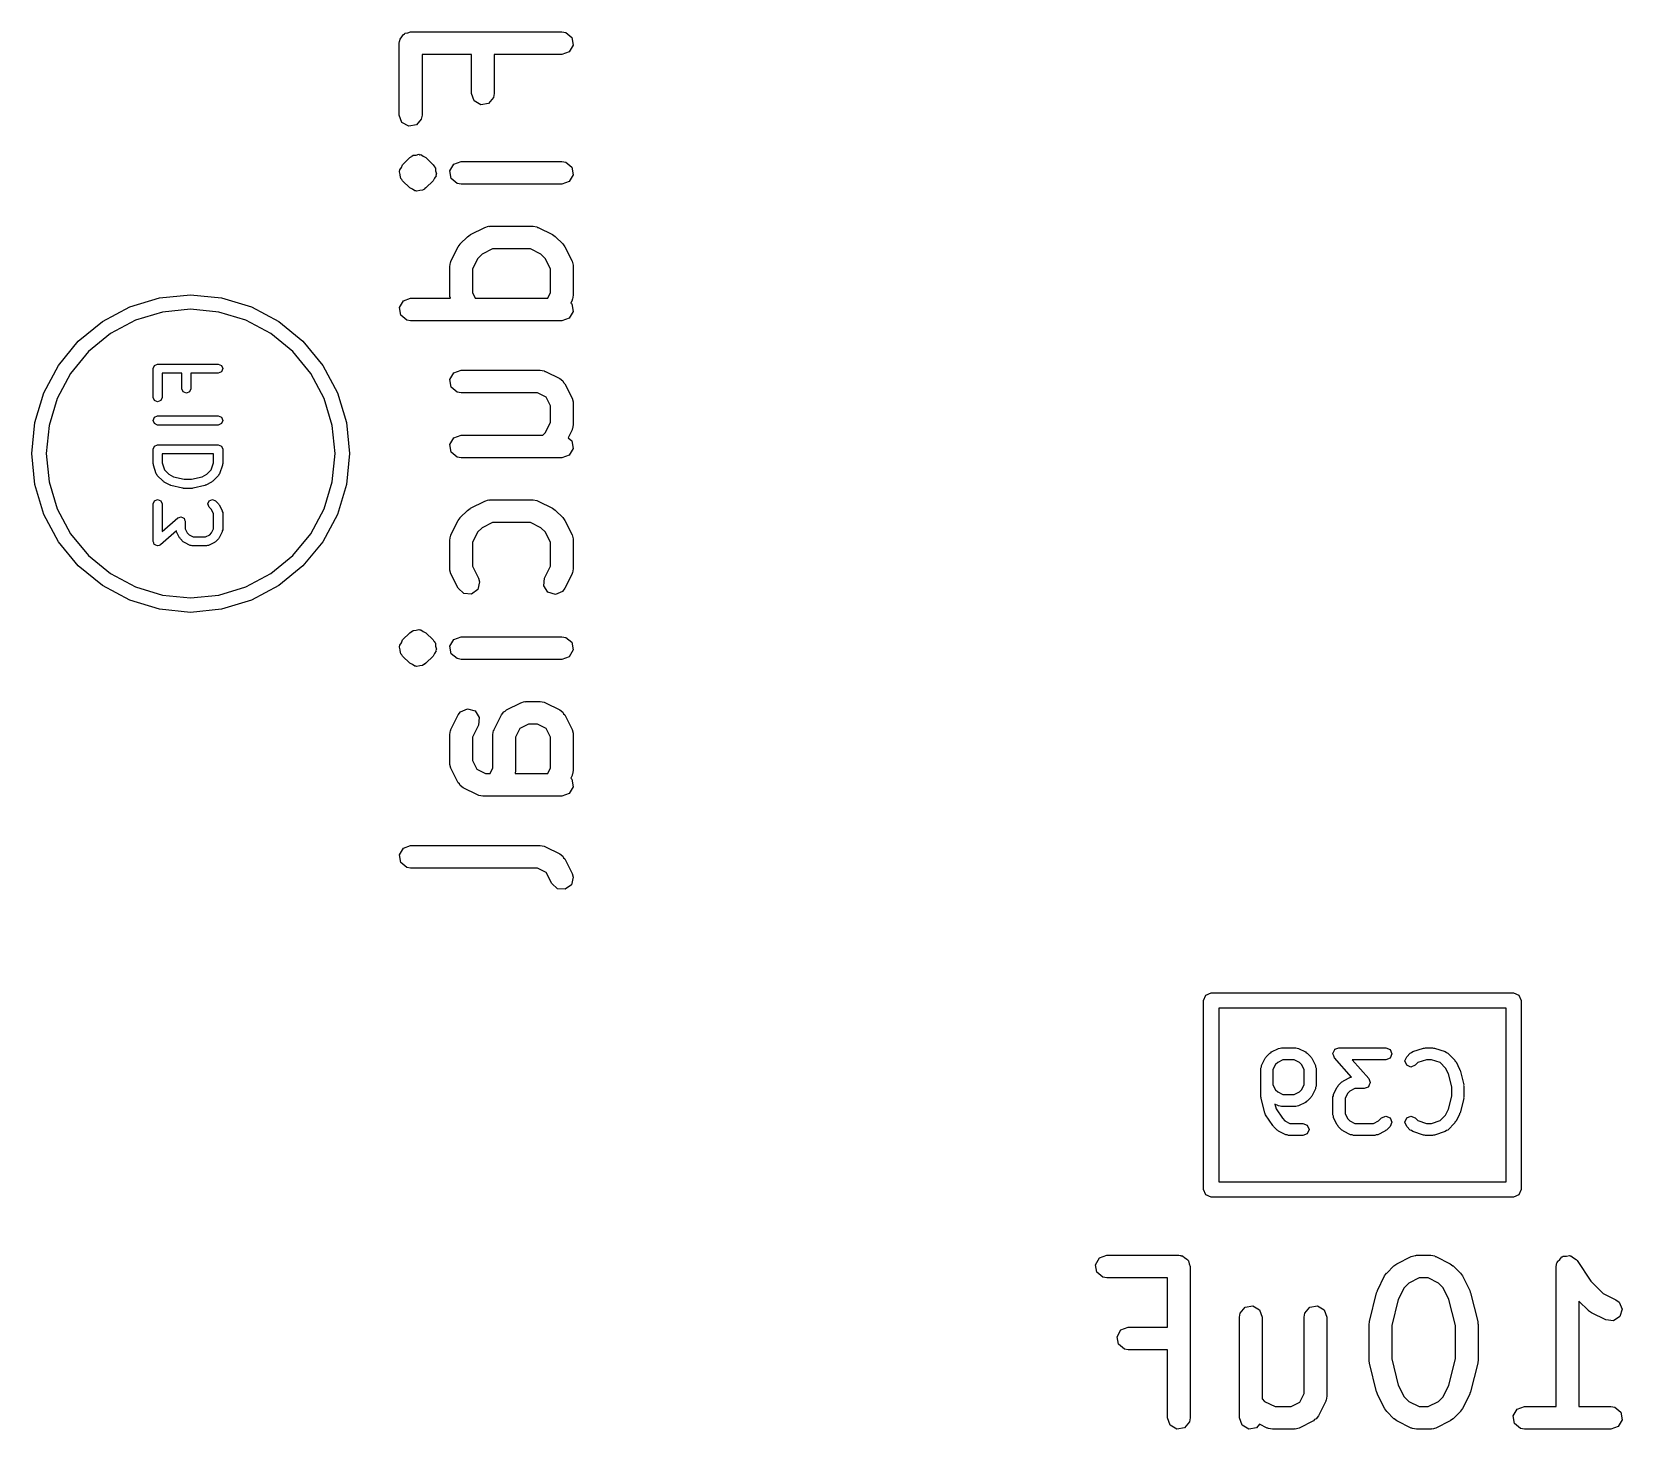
# Model space of a CAD drawing. Extents: x 0.04 to 2.99, y 0.2 to 2.17.
# Drawn here: x 0.6137 to 1.0276, y 1.811 to 2.1748 of the extents above; entities that cross this region are included whole.
import ezdxf

# ---------------------------------------------------------------- set-up
doc = ezdxf.new("R2010")
doc.units = 0
doc.header["$MEASUREMENT"] = 0
doc.layers.add('BLACK', color=7, linetype='CONTINUOUS')

msp = doc.modelspace()

# ---------------------------------------------------------------- linework, layer by layer
at = {"layer": 'BLACK', "linetype": 'CONTINUOUS'}
for p, q in [((0.709502, 2.17287), (0.709995, 2.17346)), ((0.709995, 2.17346), (0.710378, 2.17412)), ((0.710378, 2.17412), (0.710629, 2.17421)), ((0.710629, 2.17421), (0.7108, 2.17442)), ((0.7108, 2.17442), (0.711556, 2.17455)), ((0.711556, 2.17455), (0.712276, 2.17481)), ((0.712276, 2.17481), (0.751646, 2.17481)), ((0.751646, 2.17481), (0.752656, 2.17464)), ((0.752656, 2.17464), (0.754204, 2.17334)), ((0.754204, 2.17334), (0.754554, 2.17135)), ((0.709324, 2.17186), (0.709391, 2.17225)), ((0.709324, 2.15311), (0.709324, 2.17186)), ((0.709368, 2.17237), (0.709434, 2.17249)), ((0.709391, 2.17225), (0.709368, 2.17237)), ((0.709434, 2.17249), (0.709502, 2.17287)), ((0.753544, 2.1696), (0.751646, 2.16891)), ((0.754554, 2.17135), (0.753544, 2.1696)), ((0.728071, 2.16891), (0.715229, 2.16891)), ((0.715229, 2.16891), (0.715229, 2.15311)), ((0.728071, 2.15874), (0.728071, 2.16891)), ((0.751646, 2.16891), (0.733977, 2.16891)), ((0.733977, 2.16891), (0.733977, 2.15874)), ((0.728762, 2.15684), (0.728071, 2.15874)), ((0.730511, 2.15583), (0.728762, 2.15684)), ((0.733799, 2.15773), (0.7325, 2.15618)), ((0.733977, 2.15874), (0.733799, 2.15773)), ((0.710014, 2.15122), (0.709324, 2.15311)), ((0.715229, 2.15311), (0.715051, 2.1521)), ((0.7325, 2.15618), (0.730511, 2.15583)), ((0.711764, 2.15021), (0.710014, 2.15122)), ((0.713753, 2.15056), (0.711764, 2.15021)), ((0.715051, 2.1521), (0.713753, 2.15056)), ((0.710188, 2.1402), (0.712063, 2.14208)), ((0.712063, 2.14208), (0.712382, 2.1423)), ((0.712382, 2.1423), (0.712457, 2.14241)), ((0.712457, 2.14241), (0.712584, 2.14244)), ((0.712584, 2.14244), (0.712903, 2.14267)), ((0.712903, 2.14267), (0.713667, 2.14273)), ((0.713667, 2.14273), (0.714408, 2.14293)), ((0.714408, 2.14293), (0.71465, 2.14282)), ((0.71465, 2.14282), (0.714915, 2.14284)), ((0.714915, 2.14284), (0.715544, 2.1424)), ((0.715544, 2.1424), (0.716239, 2.14208)), ((0.716239, 2.14208), (0.718114, 2.1402)), ((0.722492, 2.13863), (0.723502, 2.14038)), ((0.723502, 2.14038), (0.7254, 2.14107)), ((0.7254, 2.14107), (0.751646, 2.14107)), ((0.751646, 2.14107), (0.752656, 2.14089)), ((0.752656, 2.14089), (0.754204, 2.13959)), ((0.709335, 2.13837), (0.709392, 2.1385)), ((0.709533, 2.13763), (0.709335, 2.13837)), ((0.709368, 2.13863), (0.709436, 2.13875)), ((0.709392, 2.1385), (0.709368, 2.13863)), ((0.709424, 2.13888), (0.709864, 2.13951)), ((0.709436, 2.13875), (0.709424, 2.13888)), ((0.7096, 2.13687), (0.709533, 2.13763)), ((0.709705, 2.13672), (0.7096, 2.13687)), ((0.709719, 2.13664), (0.709705, 2.13672)), ((0.709819, 2.13656), (0.709719, 2.13664)), ((0.709824, 2.13655), (0.709819, 2.13656)), ((0.709858, 2.13642), (0.709824, 2.13655)), ((0.709965, 2.13635), (0.709858, 2.13642)), ((0.709864, 2.13951), (0.710188, 2.1402)), ((0.710188, 2.13603), (0.709965, 2.13635)), ((0.718114, 2.1402), (0.718337, 2.13988)), ((0.718438, 2.13672), (0.718114, 2.13603)), ((0.718337, 2.13988), (0.718445, 2.13981)), ((0.718878, 2.13735), (0.718438, 2.13672)), ((0.718445, 2.13981), (0.718479, 2.13968)), ((0.718479, 2.13968), (0.718483, 2.13968)), ((0.718483, 2.13968), (0.718583, 2.13959)), ((0.718583, 2.13959), (0.718597, 2.13951)), ((0.718597, 2.13951), (0.718702, 2.13936)), ((0.718702, 2.13936), (0.718769, 2.1386)), ((0.718769, 2.1386), (0.718967, 2.13786)), ((0.718934, 2.1376), (0.718866, 2.13749)), ((0.718866, 2.13749), (0.718878, 2.13735)), ((0.718967, 2.13786), (0.71891, 2.13774)), ((0.71891, 2.13774), (0.718934, 2.1376)), ((0.722843, 2.13664), (0.722492, 2.13863)), ((0.72439, 2.13534), (0.722843, 2.13664)), ((0.754554, 2.1376), (0.753544, 2.13585)), ((0.754204, 2.13959), (0.754554, 2.1376)), ((0.712063, 2.13415), (0.710188, 2.13603)), ((0.712758, 2.13383), (0.712063, 2.13415)), ((0.713387, 2.13339), (0.712758, 2.13383)), ((0.713652, 2.13341), (0.713387, 2.13339)), ((0.713894, 2.1333), (0.713652, 2.13341)), ((0.714635, 2.1335), (0.713894, 2.1333)), ((0.715399, 2.13356), (0.714635, 2.1335)), ((0.715718, 2.13379), (0.715399, 2.13356)), ((0.715845, 2.13382), (0.715718, 2.13379)), ((0.71592, 2.13393), (0.715845, 2.13382)), ((0.716239, 2.13415), (0.71592, 2.13393)), ((0.718114, 2.13603), (0.716239, 2.13415)), ((0.7254, 2.13516), (0.72439, 2.13534)), ((0.751646, 2.13516), (0.7254, 2.13516)), ((0.753544, 2.13585), (0.751646, 2.13516)), ((0.727829, 2.12201), (0.731578, 2.12388)), ((0.731578, 2.12388), (0.732561, 2.12418)), ((0.732561, 2.12418), (0.732733, 2.12414)), ((0.732733, 2.12414), (0.732899, 2.1242)), ((0.732899, 2.1242), (0.744147, 2.1242)), ((0.744147, 2.1242), (0.745157, 2.12402)), ((0.745157, 2.12402), (0.745292, 2.1239)), ((0.745292, 2.1239), (0.745468, 2.12388)), ((0.745468, 2.12388), (0.749217, 2.12201)), ((0.725159, 2.11952), (0.725187, 2.11958)), ((0.725187, 2.11958), (0.727061, 2.12146)), ((0.727061, 2.12146), (0.727784, 2.12196)), ((0.727784, 2.12196), (0.727829, 2.12201)), ((0.749217, 2.12201), (0.749926, 2.12148)), ((0.749926, 2.12148), (0.749985, 2.12146)), ((0.749985, 2.12146), (0.75186, 2.11958)), ((0.75186, 2.11958), (0.752366, 2.11886)), ((0.722759, 2.11506), (0.724633, 2.11881)), ((0.724633, 2.11881), (0.725159, 2.11952)), ((0.729701, 2.11574), (0.728352, 2.11305)), ((0.730898, 2.11694), (0.729701, 2.11574)), ((0.733596, 2.11829), (0.730898, 2.11694)), ((0.74345, 2.11829), (0.733596, 2.11829)), ((0.746148, 2.11694), (0.74345, 2.11829)), ((0.747345, 2.11574), (0.746148, 2.11694)), ((0.748694, 2.11305), (0.747345, 2.11574)), ((0.752366, 2.11886), (0.752413, 2.11881)), ((0.752413, 2.11881), (0.754287, 2.11506)), ((0.722447, 2.11374), (0.722625, 2.11475)), ((0.722447, 2.10624), (0.722447, 2.11374)), ((0.722625, 2.11475), (0.722738, 2.11489)), ((0.722738, 2.11489), (0.722759, 2.11506)), ((0.728352, 2.11305), (0.728352, 2.10694)), ((0.748694, 2.10694), (0.748694, 2.11305)), ((0.754287, 2.11506), (0.75458, 2.11408)), ((0.75458, 2.11408), (0.754539, 2.11391)), ((0.754539, 2.11391), (0.754599, 2.11374)), ((0.754599, 2.11374), (0.754599, 2.10624)), ((0.632034, 2.09937), (0.63918, 2.10319)), ((0.63918, 2.10319), (0.646935, 2.10554)), ((0.646935, 2.10554), (0.655, 2.10634)), ((0.655, 2.10634), (0.663065, 2.10554)), ((0.663065, 2.10554), (0.67082, 2.10319)), ((0.67082, 2.10319), (0.677966, 2.09937)), ((0.709368, 2.10301), (0.710378, 2.10476)), ((0.709719, 2.10102), (0.709368, 2.10301)), ((0.710378, 2.10476), (0.712276, 2.10545)), ((0.712276, 2.10545), (0.722603, 2.10545)), ((0.722507, 2.10608), (0.722447, 2.10624)), ((0.722466, 2.10591), (0.722507, 2.10608)), ((0.722603, 2.10545), (0.722466, 2.10591)), ((0.728352, 2.10694), (0.729099, 2.10545)), ((0.729099, 2.10545), (0.747947, 2.10545)), ((0.747947, 2.10545), (0.748694, 2.10694)), ((0.754287, 2.10492), (0.753927, 2.1042)), ((0.753927, 2.1042), (0.754204, 2.10397)), ((0.754204, 2.10397), (0.754554, 2.10198)), ((0.754308, 2.1051), (0.754287, 2.10492)), ((0.754421, 2.10523), (0.754308, 2.1051)), ((0.754599, 2.10624), (0.754421, 2.10523)), ((0.625769, 2.09423), (0.632034, 2.09937)), ((0.640618, 2.09972), (0.63412, 2.09625)), ((0.647668, 2.10186), (0.640618, 2.09972)), ((0.655, 2.10258), (0.647668, 2.10186)), ((0.662332, 2.10186), (0.655, 2.10258)), ((0.669382, 2.09972), (0.662332, 2.10186)), ((0.67588, 2.09625), (0.669382, 2.09972)), ((0.677966, 2.09937), (0.684231, 2.09423)), ((0.711266, 2.09972), (0.709719, 2.10102)), ((0.712276, 2.09954), (0.711266, 2.09972)), ((0.751646, 2.09954), (0.712276, 2.09954)), ((0.753544, 2.10023), (0.751646, 2.09954)), ((0.754554, 2.10198), (0.753544, 2.10023)), ((0.63412, 2.09625), (0.628425, 2.09157)), ((0.681575, 2.09157), (0.67588, 2.09625)), ((0.620628, 2.08797), (0.625769, 2.09423)), ((0.628425, 2.09157), (0.623751, 2.08588)), ((0.686249, 2.08588), (0.681575, 2.09157)), ((0.684231, 2.09423), (0.689372, 2.08797)), ((0.616808, 2.08082), (0.620628, 2.08797)), ((0.645233, 2.08712), (0.645579, 2.08796)), ((0.645233, 2.07962), (0.645233, 2.08712)), ((0.645579, 2.08796), (0.646414, 2.0883)), ((0.646414, 2.0883), (0.662162, 2.0883)), ((0.662162, 2.0883), (0.662998, 2.08796)), ((0.662998, 2.08796), (0.663344, 2.08712)), ((0.663344, 2.08712), (0.662998, 2.08629)), ((0.689372, 2.08797), (0.693192, 2.08082)), ((0.723502, 2.08601), (0.7254, 2.0867)), ((0.7254, 2.0867), (0.746022, 2.0867)), ((0.746022, 2.0867), (0.747032, 2.08652)), ((0.747032, 2.08652), (0.747167, 2.08641)), ((0.747167, 2.08641), (0.747343, 2.08639)), ((0.623751, 2.08588), (0.620278, 2.07938)), ((0.652732, 2.08594), (0.647596, 2.08594)), ((0.647596, 2.08594), (0.647596, 2.07962)), ((0.652732, 2.08187), (0.652732, 2.08594)), ((0.662162, 2.08594), (0.655095, 2.08594)), ((0.655095, 2.08594), (0.655095, 2.08187)), ((0.662998, 2.08629), (0.662162, 2.08594)), ((0.689722, 2.07938), (0.686249, 2.08588)), ((0.722492, 2.08426), (0.723502, 2.08601)), ((0.722843, 2.08227), (0.722492, 2.08426)), ((0.72439, 2.08097), (0.722843, 2.08227)), ((0.747343, 2.08639), (0.751092, 2.08451)), ((0.751092, 2.08451), (0.751916, 2.0839)), ((0.751916, 2.0839), (0.752092, 2.0835)), ((0.752092, 2.0835), (0.752413, 2.08319)), ((0.752413, 2.08319), (0.754287, 2.07944)), ((0.614456, 2.07306), (0.616808, 2.08082)), ((0.620278, 2.07938), (0.61814, 2.07233)), ((0.645579, 2.07879), (0.645233, 2.07962)), ((0.646414, 2.07844), (0.645579, 2.07879)), ((0.64725, 2.07879), (0.646414, 2.07844)), ((0.647596, 2.07962), (0.64725, 2.07879)), ((0.653078, 2.08104), (0.652732, 2.08187)), ((0.653914, 2.08069), (0.653078, 2.08104)), ((0.654749, 2.08104), (0.653914, 2.08069)), ((0.655095, 2.08187), (0.654749, 2.08104)), ((0.69186, 2.07233), (0.689722, 2.07938)), ((0.693192, 2.08082), (0.695544, 2.07306)), ((0.7254, 2.08079), (0.72439, 2.08097)), ((0.745325, 2.08079), (0.7254, 2.08079)), ((0.747571, 2.07967), (0.745325, 2.08079)), ((0.748694, 2.07743), (0.747571, 2.07967)), ((0.754287, 2.07944), (0.75458, 2.07846)), ((0.75458, 2.07846), (0.754539, 2.07829)), ((0.754539, 2.07829), (0.754599, 2.07812)), ((0.645233, 2.07362), (0.645579, 2.07446)), ((0.645579, 2.07446), (0.646414, 2.07481)), ((0.646414, 2.07481), (0.662162, 2.07481)), ((0.662162, 2.07481), (0.662998, 2.07446)), ((0.662998, 2.07446), (0.663344, 2.07362)), ((0.748694, 2.0732), (0.748694, 2.07743)), ((0.754599, 2.07812), (0.754599, 2.0725)), ((0.613661, 2.065), (0.614456, 2.07306)), ((0.61814, 2.07233), (0.617417, 2.065)), ((0.645579, 2.07279), (0.645233, 2.07362)), ((0.646414, 2.07244), (0.645579, 2.07279)), ((0.662162, 2.07244), (0.646414, 2.07244)), ((0.662998, 2.07279), (0.662162, 2.07244)), ((0.663344, 2.07362), (0.662998, 2.07279)), ((0.692583, 2.065), (0.69186, 2.07233)), ((0.695544, 2.07306), (0.696339, 2.065)), ((0.746674, 2.06983), (0.747345, 2.0705)), ((0.747345, 2.0705), (0.748694, 2.0732)), ((0.754287, 2.07118), (0.753267, 2.06914)), ((0.754308, 2.07135), (0.754287, 2.07118)), ((0.754421, 2.07149), (0.754308, 2.07135)), ((0.754599, 2.0725), (0.754421, 2.07149)), ((0.645233, 2.06612), (0.645579, 2.06696)), ((0.645233, 2.06238), (0.645233, 2.06612)), ((0.645579, 2.06696), (0.646414, 2.06731)), ((0.646414, 2.06731), (0.662162, 2.06731)), ((0.662162, 2.06731), (0.662998, 2.06696)), ((0.662998, 2.06696), (0.663344, 2.06612)), ((0.663344, 2.06612), (0.663344, 2.06238)), ((0.722492, 2.06739), (0.723502, 2.06914)), ((0.722843, 2.0654), (0.722492, 2.06739)), ((0.723502, 2.06914), (0.7254, 2.06983)), ((0.7254, 2.06983), (0.746674, 2.06983)), ((0.753267, 2.06914), (0.754204, 2.06835)), ((0.754554, 2.06636), (0.753544, 2.06461)), ((0.754204, 2.06835), (0.754554, 2.06636)), ((0.614456, 2.05694), (0.613661, 2.065)), ((0.617417, 2.065), (0.61814, 2.05767)), ((0.645308, 2.0622), (0.645233, 2.06238)), ((0.645294, 2.062), (0.645308, 2.0622)), ((0.646044, 2.05975), (0.645294, 2.062)), ((0.660981, 2.06494), (0.647596, 2.06494)), ((0.647596, 2.06494), (0.647596, 2.06257)), ((0.647596, 2.06257), (0.648197, 2.06076)), ((0.66038, 2.06076), (0.660981, 2.06257)), ((0.660981, 2.06257), (0.660981, 2.06494)), ((0.663283, 2.062), (0.662533, 2.05975)), ((0.663344, 2.06238), (0.663269, 2.0622)), ((0.663269, 2.0622), (0.663283, 2.062)), ((0.69186, 2.05767), (0.692583, 2.065)), ((0.696339, 2.065), (0.695544, 2.05694)), ((0.72439, 2.0641), (0.722843, 2.0654)), ((0.7254, 2.06392), (0.72439, 2.0641)), ((0.751646, 2.06392), (0.7254, 2.06392)), ((0.753544, 2.06461), (0.751646, 2.06392)), ((0.61814, 2.05767), (0.620278, 2.05062)), ((0.646224, 2.05954), (0.646044, 2.05975)), ((0.646329, 2.05929), (0.646224, 2.05954)), ((0.647829, 2.05779), (0.646329, 2.05929)), ((0.648009, 2.05772), (0.647829, 2.05779)), ((0.648136, 2.05757), (0.648009, 2.05772)), ((0.649636, 2.05682), (0.648136, 2.05757)), ((0.648197, 2.06076), (0.649364, 2.0596)), ((0.649364, 2.0596), (0.650576, 2.05899)), ((0.650576, 2.05899), (0.653309, 2.05831)), ((0.653309, 2.05831), (0.655268, 2.05831)), ((0.655268, 2.05831), (0.658001, 2.05899)), ((0.658001, 2.05899), (0.659213, 2.0596)), ((0.660441, 2.05757), (0.658941, 2.05682)), ((0.659213, 2.0596), (0.66038, 2.06076)), ((0.660568, 2.05772), (0.660441, 2.05757)), ((0.660748, 2.05779), (0.660568, 2.05772)), ((0.662248, 2.05929), (0.660748, 2.05779)), ((0.662353, 2.05954), (0.662248, 2.05929)), ((0.662533, 2.05975), (0.662353, 2.05954)), ((0.689722, 2.05062), (0.69186, 2.05767)), ((0.616808, 2.04918), (0.614456, 2.05694)), ((0.64977, 2.05681), (0.649636, 2.05682)), ((0.649878, 2.05673), (0.64977, 2.05681)), ((0.652877, 2.05598), (0.649878, 2.05673)), ((0.653025, 2.056), (0.652877, 2.05598)), ((0.653164, 2.05594), (0.653025, 2.056)), ((0.655413, 2.05594), (0.653164, 2.05594)), ((0.655552, 2.056), (0.655413, 2.05594)), ((0.6557, 2.05598), (0.655552, 2.056)), ((0.658699, 2.05673), (0.6557, 2.05598)), ((0.658807, 2.05681), (0.658699, 2.05673)), ((0.658941, 2.05682), (0.658807, 2.05681)), ((0.695544, 2.05694), (0.693192, 2.04918)), ((0.620628, 2.04203), (0.616808, 2.04918)), ((0.620278, 2.05062), (0.623751, 2.04412)), ((0.645233, 2.05188), (0.645579, 2.05271)), ((0.645233, 2.04213), (0.645233, 2.05188)), ((0.645579, 2.05271), (0.646414, 2.05306)), ((0.646414, 2.05306), (0.64725, 2.05271)), ((0.64725, 2.05271), (0.647596, 2.05188)), ((0.647596, 2.05188), (0.647596, 2.04473)), ((0.659482, 2.05188), (0.659828, 2.05271)), ((0.659828, 2.05104), (0.659482, 2.05188)), ((0.659828, 2.05271), (0.660663, 2.05306)), ((0.660442, 2.05043), (0.659828, 2.05104)), ((0.660981, 2.04935), (0.660442, 2.05043)), ((0.660663, 2.05306), (0.661498, 2.05271)), ((0.660981, 2.04541), (0.660981, 2.04935)), ((0.661498, 2.05271), (0.662248, 2.05196)), ((0.662248, 2.05196), (0.662322, 2.05178)), ((0.662322, 2.05178), (0.662469, 2.05165)), ((0.662469, 2.05165), (0.663219, 2.05016)), ((0.663219, 2.05016), (0.663238, 2.04988)), ((0.663238, 2.04988), (0.663344, 2.04963)), ((0.663344, 2.04963), (0.663344, 2.04513)), ((0.686249, 2.04412), (0.689722, 2.05062)), ((0.693192, 2.04918), (0.689372, 2.04203)), ((0.725187, 2.04834), (0.727061, 2.05022)), ((0.727061, 2.05022), (0.727784, 2.05072)), ((0.727784, 2.05072), (0.727829, 2.05077)), ((0.727829, 2.05077), (0.731578, 2.05264)), ((0.731578, 2.05264), (0.732561, 2.05294)), ((0.732561, 2.05294), (0.732733, 2.05289)), ((0.732733, 2.05289), (0.732899, 2.05295)), ((0.732899, 2.05295), (0.744147, 2.05295)), ((0.744147, 2.05295), (0.745157, 2.05278)), ((0.745157, 2.05278), (0.745292, 2.05266)), ((0.745292, 2.05266), (0.745468, 2.05264)), ((0.745468, 2.05264), (0.749217, 2.05077)), ((0.749217, 2.05077), (0.749926, 2.05024)), ((0.749926, 2.05024), (0.749985, 2.05022)), ((0.749985, 2.05022), (0.75186, 2.04834)), ((0.647596, 2.04473), (0.651636, 2.04827)), ((0.651636, 2.04827), (0.652029, 2.0484)), ((0.652029, 2.0484), (0.652414, 2.04856)), ((0.652414, 2.04856), (0.652453, 2.04854)), ((0.652453, 2.04854), (0.652492, 2.04856)), ((0.652492, 2.04856), (0.652865, 2.04837)), ((0.652865, 2.04837), (0.653249, 2.04821)), ((0.653249, 2.04821), (0.653265, 2.04817)), ((0.653265, 2.04817), (0.653303, 2.04815)), ((0.653303, 2.04815), (0.653436, 2.04776)), ((0.653436, 2.04776), (0.653595, 2.04738)), ((0.653595, 2.04738), (0.653595, 2.04541)), ((0.653595, 2.04541), (0.654134, 2.04433)), ((0.660442, 2.04433), (0.660981, 2.04541)), ((0.663344, 2.04513), (0.663238, 2.04487)), ((0.722759, 2.04382), (0.724633, 2.04757)), ((0.724633, 2.04757), (0.725159, 2.04828)), ((0.725159, 2.04828), (0.725187, 2.04834)), ((0.730898, 2.0457), (0.729701, 2.0445)), ((0.733596, 2.04705), (0.730898, 2.0457)), ((0.74345, 2.04705), (0.733596, 2.04705)), ((0.746148, 2.0457), (0.74345, 2.04705)), ((0.747345, 2.0445), (0.746148, 2.0457)), ((0.75186, 2.04834), (0.752366, 2.04762)), ((0.752366, 2.04762), (0.752413, 2.04757)), ((0.752413, 2.04757), (0.754287, 2.04382)), ((0.625769, 2.03577), (0.620628, 2.04203)), ((0.623751, 2.04412), (0.628425, 2.03843)), ((0.645392, 2.04174), (0.645233, 2.04213)), ((0.645526, 2.04135), (0.645392, 2.04174)), ((0.645563, 2.04133), (0.645526, 2.04135)), ((0.645579, 2.04129), (0.645563, 2.04133)), ((0.645963, 2.04113), (0.645579, 2.04129)), ((0.646336, 2.04095), (0.645963, 2.04113)), ((0.646376, 2.04096), (0.646336, 2.04095)), ((0.646414, 2.04095), (0.646376, 2.04096)), ((0.646799, 2.04111), (0.646414, 2.04095)), ((0.647192, 2.04124), (0.646799, 2.04111)), ((0.651338, 2.04487), (0.647192, 2.04124)), ((0.651357, 2.0446), (0.651338, 2.04487)), ((0.652107, 2.0431), (0.651357, 2.0446)), ((0.652254, 2.04297), (0.652107, 2.0431)), ((0.652328, 2.04279), (0.652254, 2.04297)), ((0.653078, 2.04204), (0.652328, 2.04279)), ((0.653258, 2.04197), (0.653078, 2.04204)), ((0.653385, 2.04182), (0.653258, 2.04197)), ((0.654885, 2.04107), (0.653385, 2.04182)), ((0.654134, 2.04433), (0.654613, 2.04385)), ((0.654613, 2.04385), (0.655692, 2.04331)), ((0.655159, 2.04105), (0.654885, 2.04107)), ((0.655413, 2.04095), (0.655159, 2.04105)), ((0.659163, 2.04095), (0.655413, 2.04095)), ((0.655692, 2.04331), (0.658884, 2.04331)), ((0.658884, 2.04331), (0.659963, 2.04385)), ((0.659417, 2.04105), (0.659163, 2.04095)), ((0.659691, 2.04107), (0.659417, 2.04105)), ((0.661191, 2.04182), (0.659691, 2.04107)), ((0.659963, 2.04385), (0.660442, 2.04433)), ((0.661318, 2.04197), (0.661191, 2.04182)), ((0.661498, 2.04204), (0.661318, 2.04197)), ((0.662248, 2.04279), (0.661498, 2.04204)), ((0.662322, 2.04297), (0.662248, 2.04279)), ((0.662469, 2.0431), (0.662322, 2.04297)), ((0.663219, 2.0446), (0.662469, 2.0431)), ((0.663238, 2.04487), (0.663219, 2.0446)), ((0.681575, 2.03843), (0.686249, 2.04412)), ((0.689372, 2.04203), (0.684231, 2.03577)), ((0.722447, 2.0425), (0.722625, 2.04351)), ((0.722447, 2.035), (0.722447, 2.0425)), ((0.722625, 2.04351), (0.722738, 2.04365)), ((0.722738, 2.04365), (0.722759, 2.04382)), ((0.729701, 2.0445), (0.728352, 2.04181)), ((0.728352, 2.04181), (0.728352, 2.0357)), ((0.748694, 2.04181), (0.747345, 2.0445)), ((0.748694, 2.0357), (0.748694, 2.04181)), ((0.754287, 2.04382), (0.75458, 2.04284)), ((0.75458, 2.04284), (0.754539, 2.04267)), ((0.754539, 2.04267), (0.754599, 2.0425)), ((0.754599, 2.0425), (0.754599, 2.035)), ((0.628425, 2.03843), (0.63412, 2.03375)), ((0.67588, 2.03375), (0.681575, 2.03843)), ((0.632034, 2.03063), (0.625769, 2.03577)), ((0.63412, 2.03375), (0.640618, 2.03028)), ((0.669382, 2.03028), (0.67588, 2.03375)), ((0.684231, 2.03577), (0.677966, 2.03063)), ((0.722507, 2.03484), (0.722447, 2.035)), ((0.722466, 2.03467), (0.722507, 2.03484)), ((0.722759, 2.03368), (0.722466, 2.03467)), ((0.724633, 2.02993), (0.722759, 2.03368)), ((0.728352, 2.0357), (0.729915, 2.03257)), ((0.747131, 2.03257), (0.748694, 2.0357)), ((0.754287, 2.03368), (0.752413, 2.02993)), ((0.754308, 2.03386), (0.754287, 2.03368)), ((0.754421, 2.03399), (0.754308, 2.03386)), ((0.754599, 2.035), (0.754421, 2.03399)), ((0.63918, 2.02681), (0.632034, 2.03063)), ((0.640618, 2.03028), (0.647668, 2.02814)), ((0.662332, 2.02814), (0.669382, 2.03028)), ((0.677966, 2.03063), (0.67082, 2.02681)), ((0.7261, 2.02855), (0.724633, 2.02993)), ((0.728116, 2.02842), (0.7261, 2.02855)), ((0.729739, 2.02963), (0.728116, 2.02842)), ((0.730208, 2.03159), (0.729739, 2.02963)), ((0.729915, 2.03257), (0.730208, 2.03159)), ((0.7469, 2.03057), (0.747131, 2.03257)), ((0.748013, 2.02888), (0.7469, 2.03057)), ((0.749949, 2.02831), (0.748013, 2.02888)), ((0.751802, 2.02911), (0.749949, 2.02831)), ((0.752413, 2.02993), (0.751802, 2.02911)), ((0.646935, 2.02446), (0.63918, 2.02681)), ((0.655, 2.02366), (0.646935, 2.02446)), ((0.647668, 2.02814), (0.655, 2.02742)), ((0.655, 2.02742), (0.662332, 2.02814)), ((0.663065, 2.02446), (0.655, 2.02366)), ((0.67082, 2.02681), (0.663065, 2.02446)), ((0.709864, 2.01577), (0.710188, 2.01647)), ((0.710188, 2.01647), (0.712063, 2.01834)), ((0.712063, 2.01834), (0.712382, 2.01857)), ((0.712382, 2.01857), (0.712457, 2.01867)), ((0.712457, 2.01867), (0.712584, 2.01871)), ((0.712584, 2.01871), (0.712903, 2.01893)), ((0.712903, 2.01893), (0.713667, 2.019)), ((0.713667, 2.019), (0.714408, 2.0192)), ((0.714408, 2.0192), (0.71465, 2.01909)), ((0.71465, 2.01909), (0.714915, 2.01911)), ((0.714915, 2.01911), (0.715544, 2.01867)), ((0.715544, 2.01867), (0.716239, 2.01834)), ((0.716239, 2.01834), (0.718114, 2.01647)), ((0.718114, 2.01647), (0.718337, 2.01615)), ((0.718337, 2.01615), (0.718445, 2.01607)), ((0.718445, 2.01607), (0.718479, 2.01595)), ((0.722492, 2.01489), (0.723502, 2.01664)), ((0.723502, 2.01664), (0.7254, 2.01733)), ((0.7254, 2.01733), (0.751646, 2.01733)), ((0.751646, 2.01733), (0.752656, 2.01716)), ((0.752656, 2.01716), (0.754204, 2.01586)), ((0.709335, 2.01464), (0.709392, 2.01476)), ((0.709533, 2.0139), (0.709335, 2.01464)), ((0.709368, 2.01489), (0.709436, 2.01501)), ((0.709392, 2.01476), (0.709368, 2.01489)), ((0.709424, 2.01515), (0.709864, 2.01577)), ((0.709436, 2.01501), (0.709424, 2.01515)), ((0.7096, 2.01313), (0.709533, 2.0139)), ((0.709705, 2.01298), (0.7096, 2.01313)), ((0.709719, 2.0129), (0.709705, 2.01298)), ((0.709819, 2.01282), (0.709719, 2.0129)), ((0.709824, 2.01281), (0.709819, 2.01282)), ((0.709858, 2.01269), (0.709824, 2.01281)), ((0.709965, 2.01261), (0.709858, 2.01269)), ((0.710188, 2.01229), (0.709965, 2.01261)), ((0.712063, 2.01042), (0.710188, 2.01229)), ((0.718114, 2.01229), (0.716239, 2.01042)), ((0.718438, 2.01299), (0.718114, 2.01229)), ((0.718878, 2.01362), (0.718438, 2.01299)), ((0.718479, 2.01595), (0.718483, 2.01594)), ((0.718483, 2.01594), (0.718583, 2.01586)), ((0.718583, 2.01586), (0.718597, 2.01578)), ((0.718597, 2.01578), (0.718702, 2.01563)), ((0.718702, 2.01563), (0.718769, 2.01486)), ((0.718769, 2.01486), (0.718967, 2.01412)), ((0.718934, 2.01387), (0.718866, 2.01375)), ((0.718866, 2.01375), (0.718878, 2.01362)), ((0.718967, 2.01412), (0.71891, 2.014)), ((0.71891, 2.014), (0.718934, 2.01387)), ((0.722843, 2.0129), (0.722492, 2.01489)), ((0.72439, 2.01161), (0.722843, 2.0129)), ((0.753544, 2.01212), (0.751646, 2.01143)), ((0.754554, 2.01387), (0.753544, 2.01212)), ((0.754204, 2.01586), (0.754554, 2.01387)), ((0.712758, 2.01009), (0.712063, 2.01042)), ((0.713387, 2.00965), (0.712758, 2.01009)), ((0.713652, 2.00968), (0.713387, 2.00965)), ((0.713894, 2.00957), (0.713652, 2.00968)), ((0.714635, 2.00976), (0.713894, 2.00957)), ((0.715399, 2.00983), (0.714635, 2.00976)), ((0.715718, 2.01005), (0.715399, 2.00983)), ((0.715845, 2.01009), (0.715718, 2.01005)), ((0.71592, 2.0102), (0.715845, 2.01009)), ((0.716239, 2.01042), (0.71592, 2.0102)), ((0.7254, 2.01143), (0.72439, 2.01161)), ((0.751646, 2.01143), (0.7254, 2.01143)), ((0.737203, 1.99827), (0.740952, 2.00015)), ((0.740952, 2.00015), (0.741935, 2.00044)), ((0.741935, 2.00044), (0.742107, 2.0004)), ((0.742107, 2.0004), (0.742273, 2.00046)), ((0.742273, 2.00046), (0.746022, 2.00046)), ((0.746022, 2.00046), (0.747032, 2.00028)), ((0.747032, 2.00028), (0.747167, 2.00017)), ((0.747167, 2.00017), (0.747343, 2.00015)), ((0.747343, 2.00015), (0.751092, 1.99827)), ((0.722759, 1.9932), (0.724633, 1.99695)), ((0.724633, 1.99695), (0.725244, 1.99778)), ((0.725244, 1.99778), (0.727098, 1.99858)), ((0.727098, 1.99858), (0.729034, 1.99801)), ((0.729034, 1.99801), (0.730146, 1.99632)), ((0.730146, 1.99632), (0.729915, 1.99431)), ((0.734007, 1.9932), (0.735882, 1.99695)), ((0.735882, 1.99695), (0.736493, 1.99778)), ((0.736493, 1.99778), (0.736899, 1.99795)), ((0.736899, 1.99795), (0.737203, 1.99827)), ((0.751092, 1.99827), (0.751916, 1.99766)), ((0.751916, 1.99766), (0.752092, 1.99726)), ((0.752092, 1.99726), (0.752413, 1.99695)), ((0.752413, 1.99695), (0.754287, 1.9932)), ((0.722447, 1.99188), (0.722625, 1.99289)), ((0.722447, 1.98439), (0.722447, 1.99188)), ((0.722625, 1.99289), (0.722738, 1.99303)), ((0.722738, 1.99303), (0.722759, 1.9932)), ((0.729915, 1.99431), (0.728352, 1.99119)), ((0.733696, 1.99188), (0.733874, 1.99289)), ((0.733696, 1.98321), (0.733696, 1.99188)), ((0.733874, 1.99289), (0.733987, 1.99303)), ((0.733987, 1.99303), (0.734007, 1.9932)), ((0.740724, 1.99343), (0.739601, 1.99119)), ((0.74297, 1.99456), (0.740724, 1.99343)), ((0.745325, 1.99456), (0.74297, 1.99456)), ((0.747571, 1.99343), (0.745325, 1.99456)), ((0.748694, 1.99119), (0.747571, 1.99343)), ((0.754287, 1.9932), (0.75458, 1.99222)), ((0.75458, 1.99222), (0.754539, 1.99205)), ((0.754539, 1.99205), (0.754599, 1.99188)), ((0.754599, 1.99188), (0.754599, 1.98251)), ((0.728352, 1.99119), (0.728352, 1.98508)), ((0.739601, 1.99119), (0.739601, 1.98251)), ((0.748694, 1.98321), (0.748694, 1.99119)), ((0.722507, 1.98422), (0.722447, 1.98439)), ((0.722466, 1.98405), (0.722507, 1.98422)), ((0.722759, 1.98306), (0.722466, 1.98405)), ((0.724633, 1.97932), (0.722759, 1.98306)), ((0.728352, 1.98508), (0.729475, 1.98284)), ((0.732949, 1.98171), (0.733696, 1.98321)), ((0.747947, 1.98171), (0.748694, 1.98321)), ((0.724954, 1.97901), (0.724633, 1.97932)), ((0.72513, 1.97861), (0.724954, 1.97901)), ((0.729475, 1.98284), (0.731721, 1.98171)), ((0.731721, 1.98171), (0.732949, 1.98171)), ((0.739601, 1.98251), (0.739461, 1.98171)), ((0.739461, 1.98171), (0.747947, 1.98171)), ((0.754287, 1.98119), (0.753927, 1.98047)), ((0.753927, 1.98047), (0.754204, 1.98024)), ((0.754204, 1.98024), (0.754554, 1.97825)), ((0.754308, 1.98137), (0.754287, 1.98119)), ((0.754421, 1.9815), (0.754308, 1.98137)), ((0.754599, 1.98251), (0.754421, 1.9815)), ((0.725954, 1.97799), (0.72513, 1.97861)), ((0.729703, 1.97612), (0.725954, 1.97799)), ((0.729879, 1.9761), (0.729703, 1.97612)), ((0.730014, 1.97599), (0.729879, 1.9761)), ((0.731024, 1.97581), (0.730014, 1.97599)), ((0.751646, 1.97581), (0.731024, 1.97581)), ((0.753544, 1.9765), (0.751646, 1.97581)), ((0.754554, 1.97825), (0.753544, 1.9765)), ((0.709368, 1.96053), (0.710378, 1.96228)), ((0.710378, 1.96228), (0.712276, 1.96297)), ((0.712276, 1.96297), (0.746022, 1.96297)), ((0.746022, 1.96297), (0.747032, 1.96279)), ((0.747032, 1.96279), (0.747167, 1.96267)), ((0.747167, 1.96267), (0.747343, 1.96265)), ((0.747343, 1.96265), (0.751092, 1.96078)), ((0.709719, 1.95854), (0.709368, 1.96053)), ((0.711266, 1.95724), (0.709719, 1.95854)), ((0.751092, 1.96078), (0.751916, 1.96017)), ((0.751916, 1.96017), (0.752092, 1.95976)), ((0.752092, 1.95976), (0.752413, 1.95946)), ((0.752413, 1.95946), (0.754287, 1.95571)), ((0.712276, 1.95706), (0.711266, 1.95724)), ((0.745325, 1.95706), (0.712276, 1.95706)), ((0.747571, 1.95594), (0.745325, 1.95706)), ((0.749005, 1.95307), (0.747571, 1.95594)), ((0.75458, 1.95473), (0.754111, 1.95276)), ((0.754287, 1.95571), (0.75458, 1.95473)), ((0.750472, 1.95168), (0.749005, 1.95307)), ((0.752488, 1.95156), (0.750472, 1.95168)), ((0.754111, 1.95276), (0.752488, 1.95156)), ((0.918661, 1.92261), (0.919238, 1.924)), ((0.918661, 1.87339), (0.918661, 1.92261)), ((0.919238, 1.924), (0.92063, 1.92457)), ((0.92063, 1.92457), (0.99937, 1.92457)), ((0.99937, 1.92457), (1.00076, 1.924)), ((1.00076, 1.924), (1.00134, 1.92261)), ((1.00134, 1.92261), (1.00134, 1.87339)), ((0.922598, 1.92064), (0.922598, 1.87536)), ((0.997402, 1.92064), (0.922598, 1.92064)), ((0.997402, 1.87536), (0.997402, 1.92064)), ((0.934983, 1.90798), (0.935921, 1.90892)), ((0.935921, 1.90892), (0.93616, 1.90902)), ((0.93616, 1.90902), (0.93633, 1.90921)), ((0.93633, 1.90921), (0.938205, 1.91015)), ((0.938205, 1.91015), (0.93857, 1.91018)), ((0.93857, 1.91018), (0.938909, 1.91032)), ((0.938909, 1.91032), (0.942658, 1.91032)), ((0.942658, 1.91032), (0.942997, 1.91018)), ((0.942997, 1.91018), (0.943363, 1.91015)), ((0.943363, 1.91015), (0.945237, 1.90921)), ((0.945237, 1.90921), (0.945407, 1.90902)), ((0.945407, 1.90902), (0.945647, 1.90892)), ((0.945647, 1.90892), (0.946584, 1.90798)), ((0.952332, 1.90874), (0.952354, 1.90879)), ((0.952544, 1.90823), (0.952332, 1.90874)), ((0.952336, 1.90885), (0.952581, 1.90934)), ((0.952354, 1.90879), (0.952336, 1.90885)), ((0.952581, 1.90934), (0.952793, 1.90986)), ((0.952793, 1.90986), (0.952845, 1.90988)), ((0.952845, 1.90988), (0.95287, 1.90993)), ((0.95287, 1.90993), (0.953395, 1.9101)), ((0.953395, 1.9101), (0.953907, 1.91032)), ((0.953907, 1.91032), (0.966093, 1.91032)), ((0.966093, 1.91032), (0.967206, 1.90986)), ((0.967206, 1.90986), (0.967668, 1.90874)), ((0.967668, 1.90874), (0.967206, 1.90763)), ((0.971541, 1.90798), (0.972478, 1.90892)), ((0.972478, 1.90892), (0.972817, 1.90906)), ((0.972817, 1.90906), (0.973094, 1.9093)), ((0.973094, 1.9093), (0.975906, 1.91024)), ((0.975906, 1.91024), (0.976165, 1.91022)), ((0.976165, 1.91022), (0.976404, 1.91032)), ((0.976404, 1.91032), (0.978279, 1.91032)), ((0.978279, 1.91032), (0.978518, 1.91022)), ((0.978518, 1.91022), (0.978777, 1.91024)), ((0.978777, 1.91024), (0.981589, 1.9093)), ((0.981589, 1.9093), (0.981866, 1.90906)), ((0.981866, 1.90906), (0.982205, 1.90892)), ((0.982205, 1.90892), (0.984079, 1.90704)), ((0.933585, 1.90499), (0.933725, 1.90533)), ((0.933585, 1.89749), (0.933585, 1.90499)), ((0.933725, 1.90533), (0.933751, 1.9057)), ((0.933751, 1.9057), (0.934688, 1.90757)), ((0.934688, 1.90757), (0.934884, 1.90774)), ((0.934884, 1.90774), (0.934983, 1.90798)), ((0.937391, 1.90593), (0.936734, 1.90462)), ((0.936734, 1.90462), (0.936734, 1.90068)), ((0.937967, 1.90651), (0.937391, 1.90593)), ((0.939281, 1.90717), (0.937967, 1.90651)), ((0.942287, 1.90717), (0.939281, 1.90717)), ((0.9436, 1.90651), (0.942287, 1.90717)), ((0.944176, 1.90593), (0.9436, 1.90651)), ((0.944833, 1.90462), (0.944176, 1.90593)), ((0.944833, 1.90068), (0.944833, 1.90462)), ((0.946584, 1.90798), (0.946683, 1.90774)), ((0.946683, 1.90774), (0.946879, 1.90757)), ((0.946879, 1.90757), (0.947816, 1.9057)), ((0.947816, 1.9057), (0.947842, 1.90533)), ((0.947842, 1.90533), (0.947983, 1.90499)), ((0.947983, 1.90499), (0.947983, 1.90031)), ((0.952722, 1.90771), (0.952544, 1.90823)), ((0.957132, 1.90266), (0.952722, 1.90771)), ((0.966093, 1.90717), (0.957377, 1.90717)), ((0.957377, 1.90717), (0.961654, 1.90228)), ((0.967206, 1.90763), (0.966093, 1.90717)), ((0.97108, 1.90687), (0.971541, 1.90798)), ((0.971541, 1.90575), (0.97108, 1.90687)), ((0.972655, 1.90529), (0.971541, 1.90575)), ((0.973768, 1.90575), (0.972655, 1.90529)), ((0.974443, 1.90643), (0.973768, 1.90575)), ((0.97666, 1.90717), (0.974443, 1.90643)), ((0.978023, 1.90717), (0.97666, 1.90717)), ((0.98024, 1.90643), (0.978023, 1.90717)), ((0.981672, 1.905), (0.98024, 1.90643)), ((0.982417, 1.90351), (0.981672, 1.905)), ((0.984079, 1.90704), (0.984179, 1.9068)), ((0.984179, 1.9068), (0.984374, 1.90663)), ((0.984374, 1.90663), (0.985312, 1.90476)), ((0.985312, 1.90476), (0.985324, 1.90458)), ((0.985324, 1.90458), (0.985431, 1.90444)), ((0.985431, 1.90444), (0.986368, 1.90069)), ((0.936734, 1.90068), (0.937391, 1.89936)), ((0.944176, 1.89936), (0.944833, 1.90068)), ((0.947983, 1.90031), (0.947842, 1.89997)), ((0.953436, 1.90007), (0.953632, 1.90024)), ((0.953632, 1.90024), (0.953731, 1.90048)), ((0.953731, 1.90048), (0.954668, 1.90142)), ((0.954668, 1.90142), (0.954908, 1.90152)), ((0.954908, 1.90152), (0.955077, 1.90171)), ((0.955077, 1.90171), (0.956952, 1.90265)), ((0.956952, 1.90265), (0.957132, 1.90266)), ((0.961582, 1.90013), (0.96153, 1.90011)), ((0.961794, 1.90064), (0.961582, 1.90013)), ((0.961654, 1.90228), (0.961831, 1.90176)), ((0.96204, 1.90114), (0.961794, 1.90064)), ((0.961831, 1.90176), (0.962043, 1.90124)), ((0.962043, 1.90124), (0.962022, 1.90119)), ((0.962022, 1.90119), (0.96204, 1.90114)), ((0.983266, 1.90011), (0.982417, 1.90351)), ((0.986368, 1.90069), (0.986339, 1.90049)), ((0.986339, 1.90049), (0.986415, 1.90031)), ((0.986415, 1.90031), (0.986415, 1.89749)), ((0.933661, 1.89731), (0.933585, 1.89749)), ((0.933632, 1.89711), (0.933661, 1.89731)), ((0.934569, 1.89336), (0.933632, 1.89711)), ((0.937391, 1.89936), (0.937967, 1.89879)), ((0.937967, 1.89879), (0.939281, 1.89813)), ((0.939281, 1.89813), (0.942287, 1.89813)), ((0.942287, 1.89813), (0.9436, 1.89879)), ((0.945237, 1.89609), (0.943363, 1.89515)), ((0.9436, 1.89879), (0.944176, 1.89936)), ((0.945407, 1.89628), (0.945237, 1.89609)), ((0.945647, 1.89638), (0.945407, 1.89628)), ((0.946584, 1.89732), (0.945647, 1.89638)), ((0.946683, 1.89756), (0.946584, 1.89732)), ((0.946879, 1.89773), (0.946683, 1.89756)), ((0.947816, 1.8996), (0.946879, 1.89773)), ((0.947842, 1.89997), (0.947816, 1.8996)), ((0.952332, 1.89749), (0.952472, 1.89783)), ((0.952332, 1.89281), (0.952332, 1.89749)), ((0.952472, 1.89783), (0.952498, 1.8982)), ((0.952498, 1.8982), (0.953436, 1.90007)), ((0.956139, 1.89844), (0.955482, 1.89712)), ((0.955482, 1.89712), (0.955482, 1.89318)), ((0.956715, 1.89901), (0.956139, 1.89844)), ((0.958028, 1.89967), (0.956715, 1.89901)), ((0.960469, 1.89967), (0.958028, 1.89967)), ((0.960981, 1.89988), (0.960469, 1.89967)), ((0.961506, 1.90006), (0.960981, 1.89988)), ((0.96153, 1.90011), (0.961506, 1.90006)), ((0.982417, 1.89429), (0.983266, 1.89769)), ((0.983266, 1.89769), (0.983266, 1.90011)), ((0.986368, 1.89711), (0.985431, 1.89336)), ((0.986415, 1.89749), (0.986339, 1.89731)), ((0.986339, 1.89731), (0.986368, 1.89711)), ((0.934733, 1.89314), (0.934569, 1.89336)), ((0.934786, 1.89287), (0.934733, 1.89314)), ((0.936661, 1.89006), (0.934786, 1.89287)), ((0.938205, 1.89515), (0.93725, 1.89563)), ((0.93725, 1.89563), (0.937558, 1.89439)), ((0.937558, 1.89439), (0.939195, 1.89194)), ((0.93857, 1.89512), (0.938205, 1.89515)), ((0.938909, 1.89498), (0.93857, 1.89512)), ((0.942658, 1.89498), (0.938909, 1.89498)), ((0.939195, 1.89194), (0.939842, 1.89129)), ((0.942997, 1.89512), (0.942658, 1.89498)), ((0.943363, 1.89515), (0.942997, 1.89512)), ((0.952472, 1.89247), (0.952332, 1.89281)), ((0.952498, 1.8921), (0.952472, 1.89247)), ((0.953436, 1.89023), (0.952498, 1.8921)), ((0.955482, 1.89318), (0.956139, 1.89186)), ((0.956139, 1.89186), (0.956715, 1.89129)), ((0.964223, 1.89129), (0.964979, 1.89205)), ((0.964979, 1.89205), (0.966093, 1.89251)), ((0.966093, 1.89251), (0.967206, 1.89205)), ((0.967206, 1.89205), (0.967668, 1.89093)), ((0.97108, 1.89093), (0.971541, 1.89205)), ((0.971541, 1.89205), (0.972655, 1.89251)), ((0.972655, 1.89251), (0.973768, 1.89205)), ((0.973768, 1.89205), (0.974443, 1.89137)), ((0.98024, 1.89137), (0.981672, 1.8928)), ((0.981672, 1.8928), (0.982417, 1.89429)), ((0.985312, 1.89304), (0.984374, 1.89116)), ((0.985324, 1.89322), (0.985312, 1.89304)), ((0.985431, 1.89336), (0.985324, 1.89322)), ((0.936796, 1.88997), (0.936661, 1.89006)), ((0.936858, 1.88982), (0.936796, 1.88997)), ((0.937795, 1.88888), (0.936858, 1.88982)), ((0.938035, 1.88878), (0.937795, 1.88888)), ((0.938205, 1.88859), (0.938035, 1.88878)), ((0.940079, 1.88765), (0.938205, 1.88859)), ((0.939842, 1.89129), (0.941155, 1.89063)), ((0.941155, 1.89063), (0.944533, 1.89063)), ((0.944533, 1.89063), (0.945647, 1.89017)), ((0.945647, 1.88794), (0.944533, 1.88748)), ((0.945647, 1.89017), (0.946108, 1.88906)), ((0.946108, 1.88906), (0.945647, 1.88794)), ((0.953632, 1.89006), (0.953436, 1.89023)), ((0.953731, 1.88982), (0.953632, 1.89006)), ((0.954668, 1.88888), (0.953731, 1.88982)), ((0.954908, 1.88878), (0.954668, 1.88888)), ((0.955077, 1.88859), (0.954908, 1.88878)), ((0.956952, 1.88765), (0.955077, 1.88859)), ((0.956715, 1.89129), (0.958028, 1.89063)), ((0.958028, 1.89063), (0.962909, 1.89063)), ((0.962909, 1.89063), (0.964223, 1.89129)), ((0.96586, 1.88859), (0.963985, 1.88765)), ((0.96603, 1.88878), (0.96586, 1.88859)), ((0.966269, 1.88888), (0.96603, 1.88878)), ((0.967206, 1.88982), (0.966269, 1.88888)), ((0.967668, 1.89093), (0.967206, 1.88982)), ((0.971541, 1.88982), (0.97108, 1.89093)), ((0.972478, 1.88888), (0.971541, 1.88982)), ((0.972817, 1.88874), (0.972478, 1.88888)), ((0.973094, 1.8885), (0.972817, 1.88874)), ((0.975906, 1.88756), (0.973094, 1.8885)), ((0.974443, 1.89137), (0.97666, 1.89063)), ((0.97666, 1.89063), (0.978023, 1.89063)), ((0.978023, 1.89063), (0.98024, 1.89137)), ((0.981589, 1.8885), (0.978777, 1.88756)), ((0.981866, 1.88874), (0.981589, 1.8885)), ((0.982205, 1.88888), (0.981866, 1.88874)), ((0.984079, 1.89076), (0.982205, 1.88888)), ((0.984179, 1.891), (0.984079, 1.89076)), ((0.984374, 1.89116), (0.984179, 1.891)), ((0.940445, 1.88762), (0.940079, 1.88765)), ((0.940784, 1.88748), (0.940445, 1.88762)), ((0.944533, 1.88748), (0.940784, 1.88748)), ((0.957318, 1.88762), (0.956952, 1.88765)), ((0.957656, 1.88748), (0.957318, 1.88762)), ((0.963281, 1.88748), (0.957656, 1.88748)), ((0.963619, 1.88762), (0.963281, 1.88748)), ((0.963985, 1.88765), (0.963619, 1.88762)), ((0.976165, 1.88758), (0.975906, 1.88756)), ((0.976404, 1.88748), (0.976165, 1.88758)), ((0.978279, 1.88748), (0.976404, 1.88748)), ((0.978518, 1.88758), (0.978279, 1.88748)), ((0.978777, 1.88756), (0.978518, 1.88758)), ((0.922598, 1.87536), (0.997402, 1.87536)), ((0.919238, 1.872), (0.918661, 1.87339)), ((0.92063, 1.87143), (0.919238, 1.872)), ((0.99937, 1.87143), (0.92063, 1.87143)), ((1.00076, 1.872), (0.99937, 1.87143)), ((1.00134, 1.87339), (1.00076, 1.872)), ((0.890538, 1.85383), (0.891548, 1.85558)), ((0.891548, 1.85558), (0.893446, 1.85627)), ((0.893446, 1.85627), (0.912193, 1.85627)), ((0.912193, 1.85627), (0.912577, 1.85621)), ((0.912577, 1.85621), (0.912706, 1.85623)), ((0.912706, 1.85623), (0.91282, 1.85616)), ((0.91282, 1.85616), (0.913203, 1.8561)), ((0.913203, 1.8561), (0.913791, 1.8556)), ((0.913791, 1.8556), (0.914455, 1.85522)), ((0.914455, 1.85522), (0.914546, 1.85497)), ((0.914546, 1.85497), (0.914751, 1.8548)), ((0.914751, 1.8548), (0.914884, 1.85404)), ((0.968991, 1.85409), (0.97274, 1.85596)), ((0.97274, 1.85596), (0.973723, 1.85626)), ((0.973723, 1.85626), (0.973895, 1.85621)), ((0.973895, 1.85621), (0.974061, 1.85627)), ((0.974061, 1.85627), (0.97781, 1.85627)), ((0.97781, 1.85627), (0.97882, 1.8561)), ((0.97882, 1.8561), (0.978955, 1.85598)), ((0.978955, 1.85598), (0.979131, 1.85596)), ((0.979131, 1.85596), (0.98288, 1.85409)), ((1.01077, 1.85446), (1.01078, 1.85463)), ((1.01078, 1.85463), (1.0114, 1.85522)), ((1.0114, 1.85522), (1.01195, 1.85588)), ((1.01195, 1.85588), (1.01212, 1.85591)), ((1.01212, 1.85591), (1.01224, 1.85603)), ((1.01224, 1.85603), (1.0131, 1.85608)), ((1.0131, 1.85608), (1.01394, 1.85623)), ((1.01394, 1.85623), (1.01409, 1.85615)), ((1.01409, 1.85615), (1.01426, 1.85616)), ((1.01426, 1.85616), (1.01495, 1.85565)), ((1.01495, 1.85565), (1.01569, 1.85522)), ((1.01569, 1.85522), (1.01575, 1.85506)), ((1.01575, 1.85506), (1.01589, 1.85496)), ((1.01589, 1.85496), (1.01947, 1.84958)), ((0.890889, 1.85185), (0.890538, 1.85383)), ((0.892436, 1.85055), (0.890889, 1.85185)), ((0.893446, 1.85037), (0.892436, 1.85055)), ((0.914884, 1.85404), (0.915146, 1.85332)), ((0.915146, 1.85332), (0.915146, 1.81395)), ((0.963921, 1.84714), (0.965795, 1.85089)), ((0.965795, 1.85089), (0.966321, 1.8516)), ((0.966321, 1.8516), (0.966349, 1.85166)), ((0.966349, 1.85166), (0.968223, 1.85354)), ((0.968223, 1.85354), (0.968946, 1.85404)), ((0.968946, 1.85404), (0.968991, 1.85409)), ((0.98288, 1.85409), (0.983589, 1.85356)), ((0.983589, 1.85356), (0.983648, 1.85354)), ((0.983648, 1.85354), (0.985522, 1.85166)), ((0.985522, 1.85166), (0.986029, 1.85094)), ((0.986029, 1.85094), (0.986076, 1.85089)), ((0.986076, 1.85089), (0.98795, 1.84714)), ((1.01048, 1.85332), (1.01066, 1.85433)), ((1.01048, 1.8169), (1.01048, 1.85332)), ((1.01066, 1.85433), (1.01077, 1.85446)), ((0.909241, 1.85037), (0.893446, 1.85037)), ((0.909241, 1.83753), (0.909241, 1.85037)), ((0.961822, 1.83904), (0.963697, 1.84654)), ((0.963697, 1.84654), (0.963905, 1.847)), ((0.963905, 1.847), (0.963921, 1.84714)), ((0.970863, 1.84782), (0.969348, 1.84479)), ((0.97206, 1.84902), (0.970863, 1.84782)), ((0.974758, 1.85037), (0.97206, 1.84902)), ((0.977113, 1.85037), (0.974758, 1.85037)), ((0.979811, 1.84902), (0.977113, 1.85037)), ((0.981008, 1.84782), (0.979811, 1.84902)), ((0.982523, 1.84479), (0.981008, 1.84782)), ((0.98795, 1.84714), (0.988096, 1.84666)), ((0.988096, 1.84666), (0.988174, 1.84654)), ((0.988174, 1.84654), (0.990049, 1.83904)), ((1.01947, 1.84958), (1.02268, 1.84637)), ((1.02268, 1.84637), (1.026, 1.84471)), ((0.928166, 1.84121), (0.929465, 1.84276)), ((0.929465, 1.84276), (0.931454, 1.84311)), ((0.931454, 1.84311), (0.933203, 1.8421)), ((0.945039, 1.84121), (0.946338, 1.84276)), ((0.946338, 1.84276), (0.948327, 1.84311)), ((0.948327, 1.84311), (0.950076, 1.8421)), ((0.969348, 1.84479), (0.96764, 1.83796)), ((0.984231, 1.83796), (0.982523, 1.84479)), ((1.01884, 1.84186), (1.01638, 1.84432)), ((1.01638, 1.84432), (1.01638, 1.8169)), ((1.026, 1.84471), (1.02682, 1.8441)), ((1.02682, 1.8441), (1.02763, 1.84225)), ((1.02763, 1.84225), (1.02705, 1.84031)), ((0.927988, 1.8402), (0.928166, 1.84121)), ((0.927988, 1.81395), (0.927988, 1.8402)), ((0.933203, 1.8421), (0.933894, 1.8402)), ((0.933894, 1.8402), (0.933894, 1.81892)), ((0.944861, 1.8402), (0.945039, 1.84121)), ((0.944861, 1.82027), (0.944861, 1.8402)), ((0.950076, 1.8421), (0.950767, 1.8402)), ((0.950767, 1.8402), (0.950767, 1.81958)), ((0.961734, 1.83832), (0.961836, 1.8389)), ((0.961734, 1.82895), (0.961734, 1.83832)), ((0.961836, 1.8389), (0.961822, 1.83904)), ((0.990049, 1.83904), (0.99009, 1.83845)), ((0.99009, 1.83845), (0.990137, 1.83832)), ((0.990137, 1.83832), (0.990137, 1.82895)), ((1.0189, 1.84183), (1.01884, 1.84186)), ((1.01961, 1.84131), (1.0189, 1.84183)), ((1.02336, 1.83943), (1.01961, 1.84131)), ((1.02537, 1.8392), (1.02336, 1.83943)), ((1.02705, 1.84031), (1.02537, 1.8392)), ((0.896162, 1.83509), (0.897172, 1.83684)), ((0.896513, 1.8331), (0.896162, 1.83509)), ((0.897172, 1.83684), (0.89907, 1.83753)), ((0.89907, 1.83753), (0.909241, 1.83753)), ((0.96764, 1.83796), (0.96764, 1.82931)), ((0.984231, 1.82931), (0.984231, 1.83796)), ((0.89806, 1.8318), (0.896513, 1.8331)), ((0.89907, 1.83162), (0.89806, 1.8318)), ((0.909241, 1.83162), (0.89907, 1.83162)), ((0.909241, 1.81395), (0.909241, 1.83162)), ((0.961781, 1.82882), (0.961734, 1.82895)), ((0.961822, 1.82823), (0.961781, 1.82882)), ((0.963697, 1.82073), (0.961822, 1.82823)), ((0.96764, 1.82931), (0.969348, 1.82248)), ((0.982523, 1.82248), (0.984231, 1.82931)), ((0.990049, 1.82823), (0.988174, 1.82073)), ((0.990137, 1.82895), (0.990034, 1.82837)), ((0.990034, 1.82837), (0.990049, 1.82823)), ((0.969348, 1.82248), (0.970863, 1.81945)), ((0.981008, 1.81945), (0.982523, 1.82248)), ((0.933894, 1.81892), (0.934565, 1.81825)), ((0.934565, 1.81825), (0.937262, 1.8169)), ((0.941493, 1.8169), (0.943738, 1.81803)), ((0.943738, 1.81803), (0.944861, 1.82027)), ((0.950455, 1.81826), (0.94858, 1.81451)), ((0.950475, 1.81843), (0.950455, 1.81826)), ((0.950589, 1.81857), (0.950475, 1.81843)), ((0.950767, 1.81958), (0.950589, 1.81857)), ((0.963775, 1.82062), (0.963697, 1.82073)), ((0.963921, 1.82013), (0.963775, 1.82062)), ((0.965795, 1.81638), (0.963921, 1.82013)), ((0.970863, 1.81945), (0.97206, 1.81825)), ((0.97206, 1.81825), (0.974758, 1.8169)), ((0.977113, 1.8169), (0.979811, 1.81825)), ((0.979811, 1.81825), (0.981008, 1.81945)), ((0.98795, 1.82013), (0.986076, 1.81638)), ((0.987966, 1.82027), (0.98795, 1.82013)), ((0.988174, 1.82073), (0.987966, 1.82027)), ((0.909931, 1.81205), (0.909241, 1.81395)), ((0.915146, 1.81395), (0.914968, 1.81294)), ((0.928679, 1.81205), (0.927988, 1.81395)), ((0.937262, 1.8169), (0.941493, 1.8169)), ((0.94726, 1.81319), (0.94351, 1.81131)), ((0.947564, 1.81351), (0.94726, 1.81319)), ((0.947969, 1.81368), (0.947564, 1.81351)), ((0.94858, 1.81451), (0.947969, 1.81368)), ((0.965842, 1.81634), (0.965795, 1.81638)), ((0.966348, 1.81561), (0.965842, 1.81634)), ((0.968223, 1.81374), (0.966348, 1.81561)), ((0.968282, 1.81371), (0.968223, 1.81374)), ((0.968991, 1.81319), (0.968282, 1.81371)), ((0.97274, 1.81131), (0.968991, 1.81319)), ((0.974758, 1.8169), (0.977113, 1.8169)), ((0.98288, 1.81319), (0.979131, 1.81131)), ((0.982925, 1.81323), (0.98288, 1.81319)), ((0.983648, 1.81374), (0.982925, 1.81323)), ((0.985522, 1.81561), (0.983648, 1.81374)), ((0.98555, 1.81567), (0.985522, 1.81561)), ((0.986076, 1.81638), (0.98555, 1.81567)), ((0.999274, 1.81446), (1.00028, 1.81621)), ((0.999625, 1.81248), (0.999274, 1.81446)), ((1.00028, 1.81621), (1.00218, 1.8169)), ((1.00218, 1.8169), (1.01048, 1.8169)), ((1.01638, 1.8169), (1.02468, 1.8169)), ((1.02468, 1.8169), (1.02569, 1.81673)), ((1.02569, 1.81673), (1.02724, 1.81543)), ((1.02759, 1.81344), (1.02658, 1.81169)), ((1.02724, 1.81543), (1.02759, 1.81344)), ((0.911681, 1.81104), (0.909931, 1.81205)), ((0.91367, 1.81139), (0.911681, 1.81104)), ((0.914968, 1.81294), (0.91367, 1.81139)), ((0.930428, 1.81104), (0.928679, 1.81205)), ((0.932417, 1.81139), (0.930428, 1.81104)), ((0.933204, 1.81233), (0.932417, 1.81139)), ((0.935245, 1.81131), (0.933204, 1.81233)), ((0.93542, 1.81129), (0.935245, 1.81131)), ((0.935555, 1.81118), (0.93542, 1.81129)), ((0.936565, 1.811), (0.935555, 1.81118)), ((0.94219, 1.811), (0.936565, 1.811)), ((0.942356, 1.81106), (0.94219, 1.811)), ((0.942527, 1.81102), (0.942356, 1.81106)), ((0.94351, 1.81131), (0.942527, 1.81102)), ((0.972916, 1.81129), (0.97274, 1.81131)), ((0.973051, 1.81118), (0.972916, 1.81129)), ((0.974061, 1.811), (0.973051, 1.81118)), ((0.97781, 1.811), (0.974061, 1.811)), ((0.977976, 1.81106), (0.97781, 1.811)), ((0.978148, 1.81102), (0.977976, 1.81106)), ((0.979131, 1.81131), (0.978148, 1.81102)), ((1.00117, 1.81118), (0.999625, 1.81248)), ((1.00218, 1.811), (1.00117, 1.81118)), ((1.02468, 1.811), (1.00218, 1.811)), ((1.02658, 1.81169), (1.02468, 1.811))]:
    msp.add_line(p, q, dxfattribs=at)

doc.saveas('drawing.dxf')
